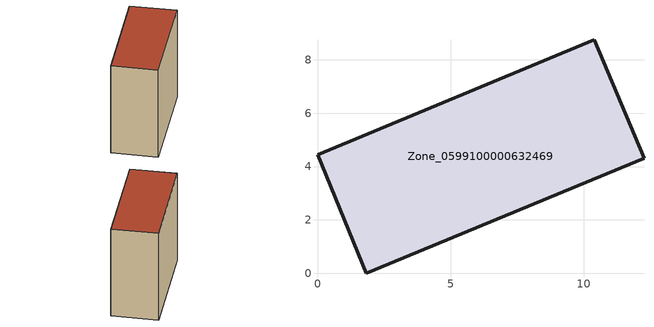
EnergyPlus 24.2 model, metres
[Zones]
Zone_0599100000632469
 floor ground (C_G): 1.83,0 0,4.44 10.39,8.75 12.25,4.31 z0.68
 wall outside (C_F): 1.83,0 12.25,4.31 10.39,8.75 0,4.44 1.83,0 z0.68:10.95
 roof outside (C_R): 0,4.44 1.83,0 12.25,4.31 10.39,8.75 z10.95
[BUILDING]
Pand.0599100000632469: North Axis=0; Terrain=City; Loads Convergence Tolerance Value=0.04; Temperature Convergence Tolerance Value=0.4; Solar Distribution=FullExterior; Maximum Number of Warmup Days=25; Minimum Number of Warmup Days=1
[Site:Location]
Rotterdam.The.Hague.AP_ZH_NLD Design_Conditions: Latitude=51.96; Longitude=4.45; Time Zone=1; Elevation=-4.5
[SITE:GROUNDTEMPERATURE:BUILDINGSURFACE]
18, 18, 18, 18, 18, 18, 18, 18, 18, 18, 18, 18
[MATERIAL] Thermal Absorptance=0.9; Solar Absorptance=0.7; Visible Absorptance=0.7
Name | Roughness | Thickness | Conductivity | Density | Specific Heat
G.TI.1946 | MediumSmooth | 0.15 | 1 | 540 | 1210
F.TI.1946 | Rough | 0.3 | 0.857143 | 1920 | 840
R.TI.1946 | MediumRough | 0.2 | 0.1 | 1500 | 1000
[CONSTRUCTION]
C_G: G.TI.1946
C_F: F.TI.1946
C_R: R.TI.1946
[ZONE]
Zone_0599100000632469: Type=1; Multiplier=1; Ceiling Height=Autocalculate; Volume=Autocalculate; Floor Area=autocalculate; Part of Total Floor Area=Yes
[ZONEINFILTRATION:DESIGNFLOWRATE]
Infil_Zone_0599100000632469: Zone or ZoneList or Space or SpaceList=Zone_0599100000632469; Schedule=AlwaysOn; Design Flow Rate Calculation Method=Flow/Area; Flow Rate per Floor Area=0.003; Constant Term Coefficient=1; Temperature Term Coefficient=0; Velocity Term Coefficient=0; Velocity Squared Term Coefficient=0
[HVACTEMPLATE:ZONE:IDEALLOADSAIRSYSTEM]
Zone_0599100000632469: Maximum Heating Supply Air Temperature=50; Minimum Cooling Supply Air Temperature=13; Maximum Heating Supply Air Humidity Ratio=0.0156; Minimum Cooling Supply Air Humidity Ratio=0.0077; Heating Limit=NoLimit; Cooling Limit=NoLimit; Dehumidification Control Type=ConstantSensibleHeatRatio; Cooling Sensible Heat Ratio=0.7; Dehumidification Setpoint=60; Humidification Control Type=None; Humidification Setpoint=30; Outdoor Air Method=None; Outdoor Air Flow Rate per Person=0.00944; Outdoor Air Flow Rate per Zone Floor Area=0; Outdoor Air Flow Rate per Zone=0; Demand Controlled Ventilation Type=None; Outdoor Air Economizer Type=NoEconomizer; Heat Recovery Type=None; Sensible Heat Recovery Effectiveness=0.7; Latent Heat Recovery Effectiveness=0.65
[ZONECONTROL:THERMOSTAT]
ThermostatControl_Zone_0599100000632469: Zone or ZoneList=Zone_0599100000632469; Control Type Schedule=DualSetpointControlType; Control 1=Thermostat_Zone_0599100000632469; Temperature Difference Between Cutout And Setpoint=0
[THERMOSTATSETPOINT:DUALSETPOINT]
Thermostat_Zone_0599100000632469: Heating Setpoint Temperature Schedule=HeatingSetpoint_Zone_0599100000632469; Cooling Setpoint Temperature Schedule=CoolingSetpoint_Zone_0599100000632469
[SCHEDULE:COMPACT]
HeatingSetpoint_Zone_0599100000632469: Through: 12/31, For: AllDays, Until: 24:00, 21
CoolingSetpoint_Zone_0599100000632469: Through: 12/31, For: AllDays, Until: 24:00, 24
DualSetpointControlType: Through: 12/31, For: AllDays, Until: 24:00, 4
AlwaysOn: Through: 12/31, For: AllDays, Until: 24:00, 1
